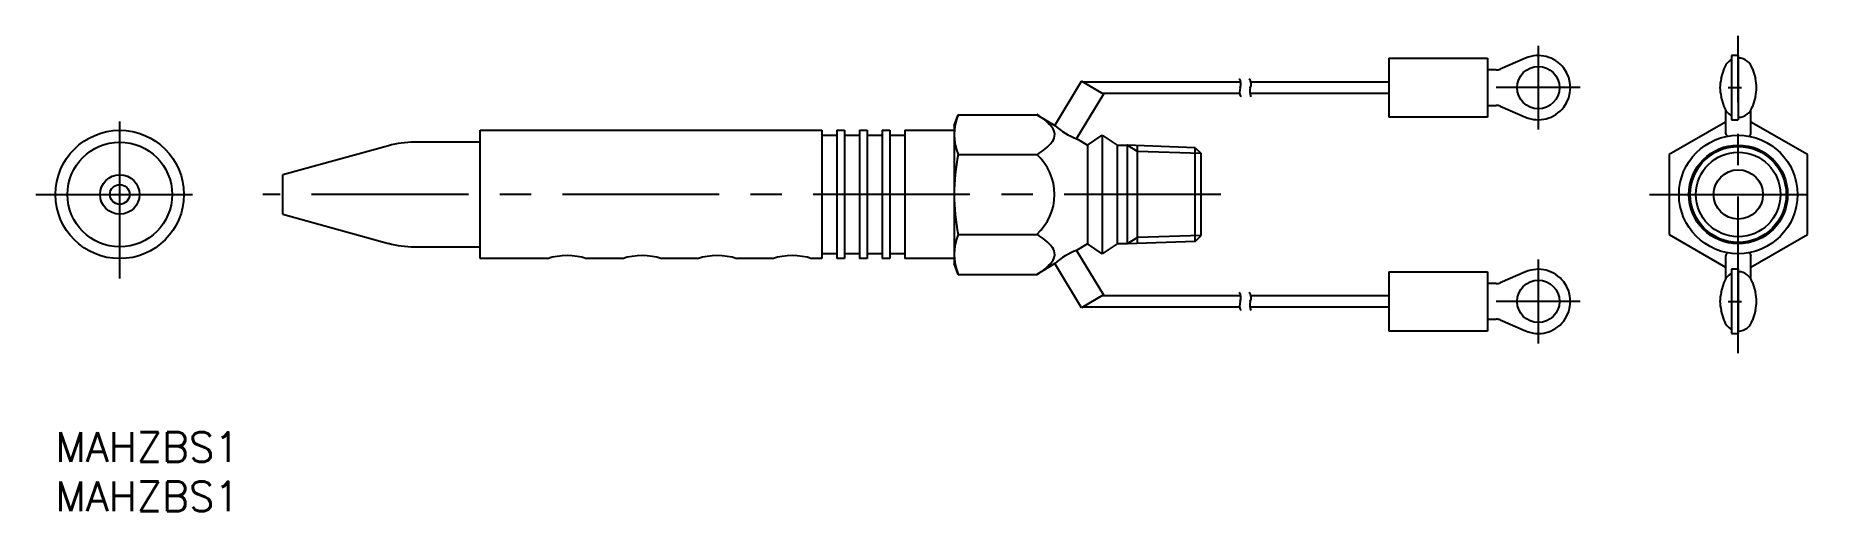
# Model space of a CAD drawing. Extents: x -2 to 179, y -8 to 40.
import ezdxf

# ---------------------------------------------------------------- set-up
doc = ezdxf.new("R2010")
doc.units = 0
doc.header["$LTSCALE"] = 0.5
doc.linetypes.add('CENTER', pattern=[50.8, 31.75, -6.35, 6.35, -6.35])
for name, color, linetype in [('MSM_CENTER', 1, 'CENTER'), ('MSM_CONTINUOUS', 7, 'CONTINUOUS'), ('MSM_NARROW', 5, 'CONTINUOUS'), ('MSM_PART_NUMBER', 7, 'CONTINUOUS')]:
    doc.layers.add(name, color=color, linetype=linetype)
doc.styles.get("Standard").update_dxf_attribs({"font": 'txt.shx', "height": 3, "bigfont": 'bigfont.shx'})

# ---------------------------------------------------------------- blocks, each defined once
blk = doc.blocks.new('*U10')
at = {"layer": 'MSM_PART_NUMBER'}
blk.add_text('MAHZBS1', height=3, dxfattribs=at).set_placement((0, -3))
blk = doc.blocks.new('*U11')
at = {"layer": 'MSM_PART_NUMBER'}
blk.add_text('MAHZBS1', height=3, dxfattribs=at).set_placement((0, -8))

msp = doc.modelspace()

# ---------------------------------------------------------------- linework, layer by layer
at = {"layer": 'MSM_CENTER'}
for p, q in [((170.4, 8), (170.4, 40.15)), ((150.15, 39.15), (150.15, 30.65)), ((154.4, 34.9), (145.9, 34.9)), ((169.37, 34.9), (170.74, 34.9)), ((6.5, 15.58), (6.5, 32.58)), ((-2, 24.08), (15, 24.08)), ((118, 24.08), (21, 24.08)), ((161.4, 24.08), (179.4, 24.08)), ((150.15, 17.5), (150.15, 9)), ((154.4, 13.25), (145.9, 13.25)), ((169.37, 13.25), (170.74, 13.25))]:
    msp.add_line(p, q, dxfattribs=at)
at = {"layer": 'MSM_CONTINUOUS'}
for p, q in [((170.4, 38.15), (169.7, 38.15)), ((169.7, 38.15), (169.7, 31.65)), ((170.4, 38.15), (170.4, 31.65)), ((135, 37.9), (145, 37.9)), ((135, 37.9), (135, 31.9)), ((145, 37.9), (145, 31.9)), ((145.9, 36.7), (145, 36.7)), ((148.87, 37.89), (146.3, 36.78)), ((168.68, 35.81), (168.96, 36.81)), ((171.85, 36.81), (172.13, 35.81)), ((101.2, 31.06), (103.9, 35.56)), ((106.11, 34.24), (103.9, 35.56)), ((104.01, 35.5), (120.01, 35.5)), ((121.03, 35.5), (135, 35.5)), ((106.11, 34.24), (103.4, 29.74)), ((119.92, 34.3), (106, 34.3)), ((135, 34.3), (120.94, 34.3)), ((145, 33.1), (145.9, 33.1)), ((146.3, 33.02), (148.87, 31.91)), ((168.96, 32.99), (168.68, 33.99)), ((172.13, 33.99), (171.85, 32.99)), ((91, 31.08), (91.39, 32.16)), ((91, 31.08), (91, 17.08)), ((91.39, 32.16), (99.37, 32.16)), ((99.37, 32.16), (101.2, 31.06)), ((145, 31.9), (135, 31.9)), ((169.12, 31.42), (163.4, 28.12)), ((169.12, 32.63), (169.12, 30.3)), ((169.7, 31.65), (170.4, 31.65)), ((171.69, 30.3), (171.69, 32.63)), ((177.4, 28.12), (171.69, 31.42)), ((43, 29.38), (36.35, 29.38)), ((43, 30.58), (77.6, 30.58)), ((43, 17.58), (43, 30.58)), ((77.6, 30.58), (77.6, 17.58)), ((77.6, 30.08), (79.13, 30.08)), ((79.13, 30.58), (79.13, 17.58)), ((79.13, 30.58), (79.89, 30.58)), ((79.89, 30.58), (79.89, 17.58)), ((79.89, 30.08), (81.42, 30.08)), ((81.42, 30.58), (81.42, 17.58)), ((81.42, 30.58), (82.18, 30.58)), ((82.18, 30.58), (82.18, 17.58)), ((82.18, 30.08), (83.71, 30.08)), ((83.71, 30.58), (83.71, 17.58)), ((83.71, 30.58), (84.47, 30.58)), ((84.47, 30.58), (84.47, 17.58)), ((84.47, 30.08), (86, 30.08)), ((86, 30.58), (86, 17.58)), ((86, 30.58), (91, 30.58)), ((103.4, 29.74), (104.5, 29.08)), ((104.5, 29.08), (106, 30.08)), ((104.5, 29.08), (104.5, 19.08)), ((106, 30.08), (107.5, 29.08)), ((106, 30.08), (106, 18.08)), ((107.5, 29.08), (108.5, 29.08)), ((107.5, 29.08), (107.5, 19.08)), ((108.5, 29.08), (108.5, 19.08)), ((115.4, 28.82), (108.5, 29.06)), ((109.57, 19.13), (109.57, 29.02)), ((33.7, 29.02), (23, 26.08)), ((91.39, 28.12), (99.37, 28.12)), ((115.4, 28.82), (116, 28.22)), ((115.4, 19.33), (115.4, 28.82)), ((116, 19.93), (116, 28.22)), ((163.4, 28.12), (163.4, 20.03)), ((177.4, 20.03), (177.4, 28.12)), ((23, 22.08), (23, 26.08)), ((23, 22.08), (33.7, 19.13)), ((91.39, 20.03), (99.37, 20.03)), ((163.4, 20.03), (169.12, 16.73)), ((171.69, 16.73), (177.4, 20.03)), ((36.35, 18.78), (43, 18.78)), ((104.5, 19.08), (103.4, 18.41)), ((103.4, 18.41), (106.11, 13.91)), ((106, 18.08), (104.5, 19.08)), ((107.5, 19.08), (106, 18.08)), ((108.5, 19.08), (107.5, 19.08)), ((115.4, 19.33), (108.5, 19.09)), ((115.4, 19.33), (116, 19.93)), ((49.81, 17.58), (43, 17.58)), ((57.41, 17.58), (53.79, 17.58)), ((65.01, 17.58), (61.39, 17.58)), ((72.61, 17.58), (68.99, 17.58)), ((77.6, 17.58), (76.59, 17.58)), ((79.13, 18.08), (77.6, 18.08)), ((79.89, 17.58), (79.13, 17.58)), ((81.42, 18.08), (79.89, 18.08)), ((82.18, 17.58), (81.42, 17.58)), ((83.71, 18.08), (82.18, 18.08)), ((84.47, 17.58), (83.71, 17.58)), ((86, 18.08), (84.47, 18.08)), ((91, 17.58), (86, 17.58)), ((91.39, 15.99), (91, 17.08)), ((101.2, 17.09), (99.37, 15.99)), ((103.9, 12.59), (101.2, 17.09)), ((169.12, 17.85), (169.12, 15.52)), ((170.4, 16.5), (169.7, 16.5)), ((169.7, 16.5), (169.7, 10)), ((170.4, 16.5), (170.4, 10)), ((171.69, 15.52), (171.69, 17.85)), ((91.39, 15.99), (99.37, 15.99)), ((135, 16.25), (145, 16.25)), ((135, 16.25), (135, 10.25)), ((145, 16.25), (145, 10.25)), ((145.9, 15.05), (145, 15.05)), ((148.87, 16.24), (146.3, 15.13)), ((168.68, 14.16), (168.96, 15.16)), ((171.85, 15.16), (172.13, 14.16)), ((106.11, 13.91), (103.9, 12.59)), ((106, 13.85), (120.01, 13.85)), ((121.03, 13.85), (135, 13.85)), ((119.92, 12.65), (104.01, 12.65)), ((135, 12.65), (120.94, 12.65)), ((145, 11.45), (145.9, 11.45)), ((146.3, 11.37), (148.87, 10.26)), ((168.96, 11.34), (168.68, 12.34)), ((172.13, 12.34), (171.85, 11.34)), ((145, 10.25), (135, 10.25)), ((169.7, 10), (170.4, 10))]:
    msp.add_line(p, q, dxfattribs=at)
for centre, radius in [((150.15, 34.9), 2.15), ((6.5, 24.08), 6.5), ((6.5, 24.08), 5.3), ((170.4, 24.08), 6), ((170.4, 24.08), 5), ((170.4, 24.08), 4.86), ((6.5, 24.08), 2), ((170.4, 24.08), 2.5), ((6.5, 24.08), 1), ((150.15, 13.25), 2.15)]:
    msp.add_circle(centre, radius, dxfattribs=at)
for centre, radius, start, end in [((150.15, 34.9), 3.25, 246.7607, 113.2393), ((145.9, 37.7), 1, 270, 293.2393), ((170.4, 36.4), 1.5, 117.8181, 164.2812), ((170.4, 36.4), 1.5, 15.7188, 90), ((171.91, 34.9), 3.36, 164.2812, 195.7188), ((168.9, 34.9), 3.36, 344.2812, 15.7188), ((145.9, 32.1), 1, 66.7607, 90), ((170.4, 33.4), 1.5, 195.7188, 242.1819), ((170.4, 33.4), 1.5, 270, 344.2812), ((96.38, 30.14), 5.38, 157.9259, 202.0741), ((97.12, 27.89), 4.83, 38.556, 62.2249), ((100, 30.14), 1.18, 323.2364, 40.1428), ((106.05, 36.64), 7.4, 229.0113, 248.9887), ((36.35, 19.37), 10, 90, 105.3763), ((96.87, 32.69), 5.21, 298.6721, 321.3295), ((169.56, 30.34), 0.439, 184.9565, 236.5264), ((171.26, 30.34), 0.43, 305.2348, 355.0593), ((111.92, 24.08), 20.92, 168.8596, 191.1404), ((95.72, 24.08), 5.44, 312.062, 47.938), ((96.38, 18.01), 5.38, 157.9259, 202.0741), ((96.87, 15.46), 5.21, 38.6705, 61.3279), ((36.35, 28.78), 10, 254.6237, 270), ((100, 18.01), 1.18, 319.8572, 36.7636), ((106.09, 11.44), 7.48, 111.1063, 130.8937), ((169.52, 17.83), 0.398, 120.8254, 177.7789), ((171.3, 17.84), 0.394, 1.9068, 59.5401), ((51.8, 11.43), 6.46, 72.0211, 107.9789), ((59.4, 11.43), 6.46, 72.0211, 107.9789), ((67, 11.43), 6.46, 72.0211, 107.9789), ((74.6, 11.43), 6.46, 72.0211, 107.9789), ((97.12, 20.26), 4.83, 297.7751, 321.444), ((150.15, 13.25), 3.25, 246.7607, 113.2393), ((145.9, 16.05), 1, 270, 293.2393), ((170.4, 14.75), 1.5, 117.8181, 164.2812), ((170.4, 14.75), 1.5, 15.7188, 90), ((171.91, 13.25), 3.36, 164.2812, 195.7188), ((168.9, 13.25), 3.36, 344.2812, 15.7188), ((145.9, 10.45), 1, 66.7607, 90), ((170.4, 11.75), 1.5, 195.7188, 242.1819), ((170.4, 11.75), 1.5, 270, 344.2812)]:
    msp.add_arc(centre, radius, start, end, dxfattribs=at)
at = {"layer": 'MSM_NARROW'}
for p, q in [((109.57, 28.44), (108.5, 29.06)), ((116, 28.22), (109.57, 28.44)), ((109.57, 19.71), (108.5, 19.09)), ((116, 19.93), (109.57, 19.71))]:
    msp.add_line(p, q, dxfattribs=at)
msp.add_circle((170.4, 24.08), 4.28, dxfattribs=at)
for centre, radius, start, end in [((119.2, 35.26), 0.849, 334.7057, 39.7254), ((121.11, 34.51), 1.21, 161.3785, 206.6364), ((120.22, 35.26), 0.849, 334.7057, 39.7254), ((122.13, 34.51), 1.21, 161.3785, 206.6364), ((119.2, 13.61), 0.849, 334.7057, 39.7254), ((121.11, 12.86), 1.21, 161.3785, 206.6364), ((120.22, 13.61), 0.849, 334.7057, 39.7254), ((122.13, 12.86), 1.21, 161.3785, 206.6364)]:
    msp.add_arc(centre, radius, start, end, dxfattribs=at)

# ---------------------------------------------------------------- block references
at = {"layer": 'MSM_CONTINUOUS'}
for name in ['*U10', '*U11']:
    msp.add_blockref(name, (0, 0), dxfattribs=at)

doc.saveas('drawing.dxf')
